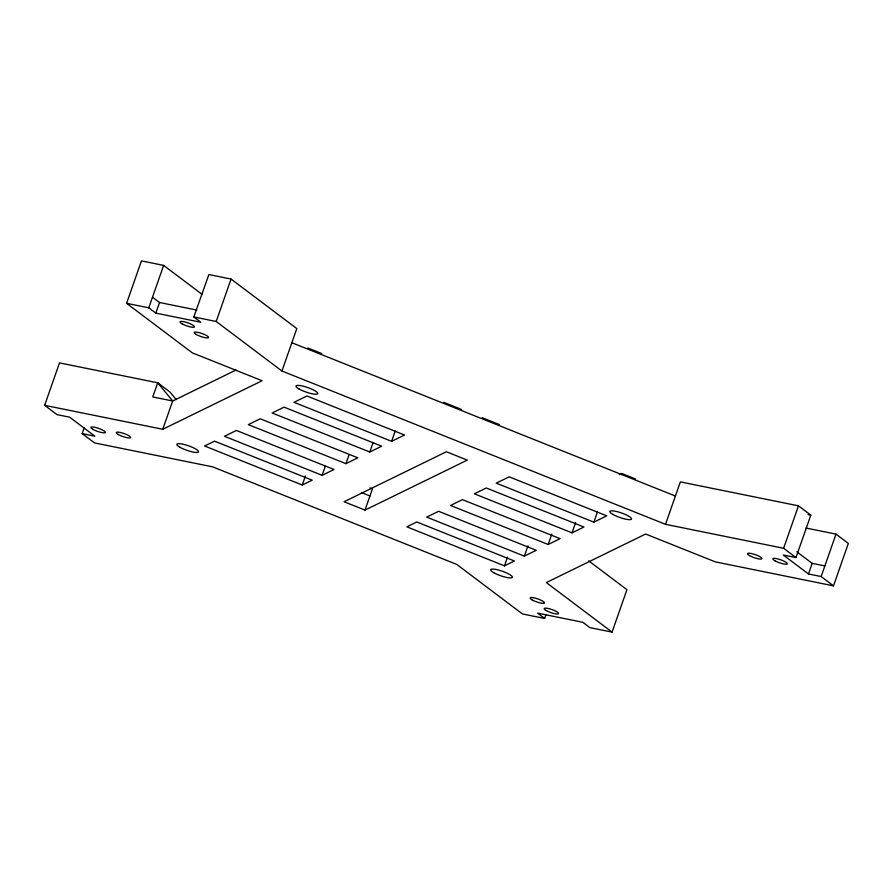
<?xml version="1.0" encoding="UTF-8"?>
<svg xmlns="http://www.w3.org/2000/svg" width="893" height="893" viewBox="0 0 893 893"><rect width="100%" height="100%" fill="white"/><g stroke="black" fill="none" stroke-linecap="round" stroke-linejoin="round"><path stroke-width="1.34" d="M84.243 427.714L82.178 433.607L94.848 436.175L69.665 417.198L56.996 414.631L44.65 405.322L59.507 362.904L157.715 382.807L170.061 392.105L176.211 399.595M44.65 405.322L162.76 429.265L262.084 380.731L192.341 352.858L126.594 303.319L141.451 260.89L163.631 265.388L201.896 294.221M665.508 524.325L680.366 481.896L798.476 505.84L810.822 515.138L795.964 557.567L783.619 548.269L665.508 524.325L281.942 371.019L296.8 328.591L231.053 279.051L208.884 274.553L193.803 316.937L200.847 322.25L155.828 313.119L148.774 307.806L163.631 265.388M155.828 313.119L159.534 302.515L152.491 297.202M162.76 429.265L172.673 400.99L235.986 370.037M281.942 371.019L216.195 321.48L231.053 279.051M302.236 485.011L312.17 480.166L214.532 441.142L204.609 445.998L302.236 485.011L305.395 476.014M322.105 475.31L334.027 469.484L236.388 430.459L224.467 436.286L322.105 475.31L325.253 466.313M345.937 463.657L357.859 457.83L260.22 418.806L248.31 424.633L345.937 463.657L349.096 454.66M369.78 452.003L381.691 446.187L284.063 407.163L272.142 412.99L369.78 452.003L372.928 443.006M365.003 510.104L467.296 460.107L446.377 451.746L344.084 501.743L365.003 510.104L372.437 488.884L369.97 487.902M391.625 441.332L404.54 435.014L306.902 395.99L293.987 402.308L391.625 441.332L395.231 431.04M504.478 565.849L514.413 560.994L416.774 521.97L406.851 526.825L504.478 565.849L507.537 557.109M524.347 556.138L536.258 550.311L438.63 511.287L426.709 517.114L524.347 556.138L527.942 545.857M548.179 544.484L560.101 538.669L462.462 499.645L450.552 505.471L548.179 544.484L551.785 534.204M572.011 532.842L583.933 527.015L486.305 487.991L474.384 493.818L572.011 532.842L575.617 522.55M82.178 433.607L94.524 442.906L212.634 466.849L456.725 564.409L522.472 613.949L544.641 618.447L545.88 614.909M593.867 522.159L606.782 515.853L509.144 476.829L496.229 483.135L593.867 522.159L597.473 511.879M544.641 618.447L537.586 613.123L582.839 622.298L589.893 627.612L612.073 632.11L626.931 589.681L588.666 560.849M783.619 548.269L798.476 505.84M805.999 528.042L836.004 534.114L848.35 543.424L833.493 585.853L821.147 576.543L808.478 573.976L812.195 563.371L796.857 551.818M821.147 576.543L836.004 534.114M619.229 474.596L621.64 473.424L635.582 478.994M159.534 302.515L196.806 310.072M126.594 303.319L148.774 307.806M193.803 316.937L216.195 321.48M808.087 514.591L810.822 515.138M795.964 557.567L783.284 555L808.478 573.976M812.195 563.371L824.864 565.939M833.493 585.853L715.382 561.898L645.639 534.025L546.326 582.571L612.073 632.11M307.817 347.991L321.759 353.572M443.799 402.341L461.234 409.318M482.153 417.678L499.589 424.644M291.844 342.733L675.409 496.039M361.341 492.512L369.959 495.961M157.715 382.807L152.759 396.95L172.673 400.99L157.715 382.807M612.888 514.413A11.497 2.411 19.3 0 0 631.161 519.425A11.497 2.411 19.3 0 0 618.056 511.89A11.497 2.411 19.3 0 0 612.888 514.413M299.066 388.98A11.497 2.411 19.3 0 0 317.339 393.992A11.497 2.411 19.3 0 0 304.234 386.457A11.497 2.411 19.3 0 0 299.066 388.98M179.895 447.237A11.497 2.411 19.3 0 0 198.157 452.238A11.497 2.411 19.3 0 0 185.052 444.714A11.497 2.411 19.3 0 0 179.895 447.237M493.717 572.659A11.497 2.411 19.3 0 0 511.979 577.671A11.497 2.411 19.3 0 0 498.874 570.136A11.497 2.411 19.3 0 0 493.717 572.659M546.192 610.522A7.657 1.607 19.3 0 0 558.371 613.859A7.657 1.607 19.3 0 0 549.63 608.836A7.657 1.607 19.3 0 0 546.192 610.522M532.083 599.884A7.657 1.607 19.3 0 0 544.261 603.233A7.657 1.607 19.3 0 0 535.521 598.21A7.657 1.607 19.3 0 0 532.083 599.884M92.894 429.343A7.657 1.607 19.3 0 0 105.073 432.681A7.657 1.607 19.3 0 0 96.332 427.658A7.657 1.607 19.3 0 0 92.894 429.343M118.233 434.478A7.657 1.607 19.3 0 0 130.411 437.827A7.657 1.607 19.3 0 0 121.671 432.804A7.657 1.607 19.3 0 0 118.233 434.478M182.06 323.802A7.657 1.607 19.3 0 0 194.239 327.139A7.657 1.607 19.3 0 0 185.498 322.116A7.657 1.607 19.3 0 0 182.06 323.802M196.17 334.429A7.657 1.607 19.3 0 0 208.348 337.777A7.657 1.607 19.3 0 0 199.608 332.754A7.657 1.607 19.3 0 0 196.17 334.429M774.834 560.726A7.657 1.607 19.3 0 0 787.023 564.063A7.657 1.607 19.3 0 0 778.272 559.04A7.657 1.607 19.3 0 0 774.834 560.726M749.495 555.591A7.657 1.607 19.3 0 0 761.673 558.929A7.657 1.607 19.3 0 0 752.933 553.906A7.657 1.607 19.3 0 0 749.495 555.591"/></g></svg>
